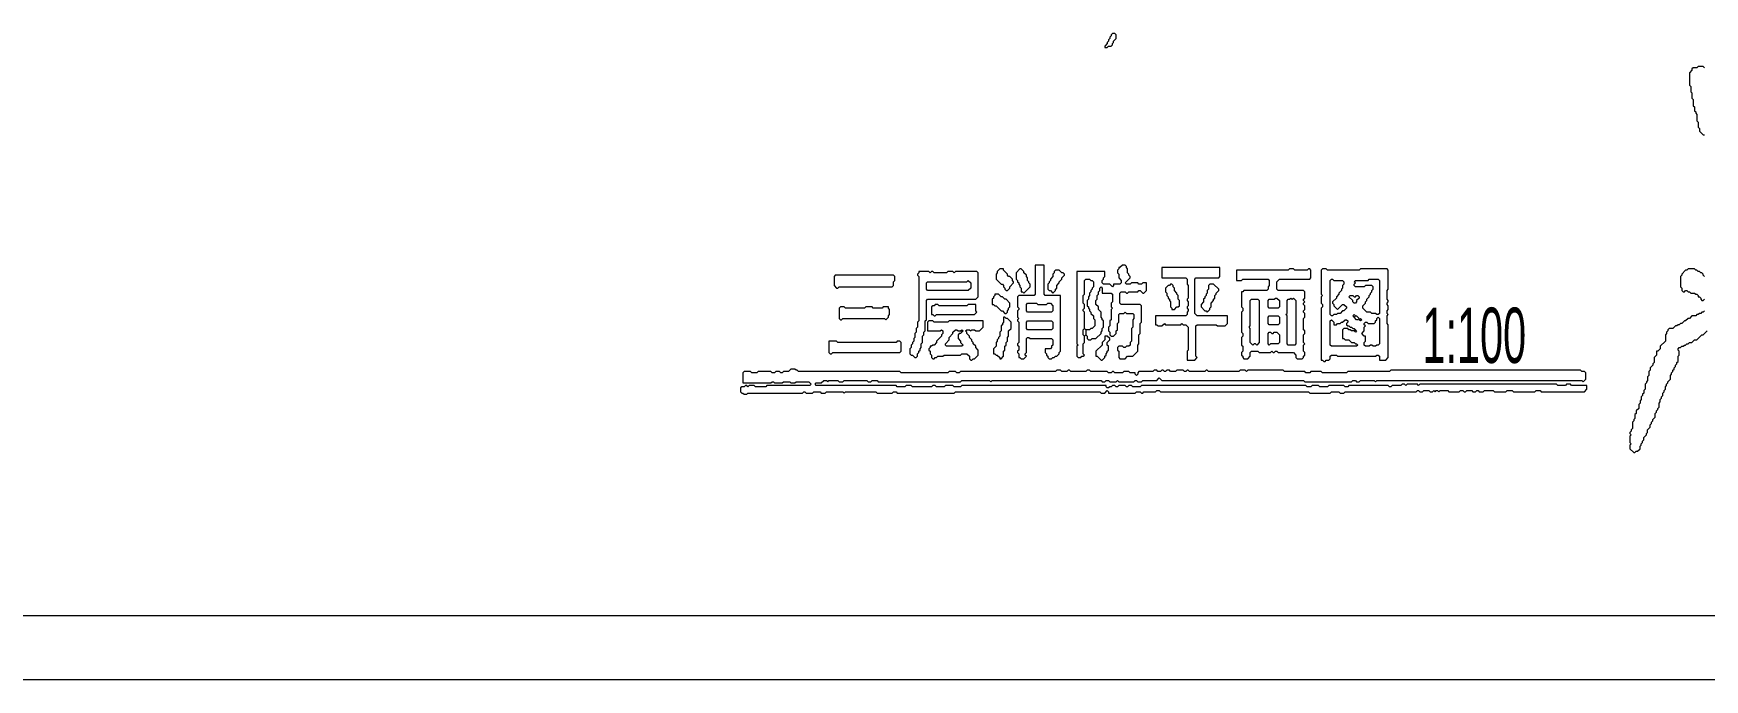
# Model space of a CAD drawing. Header units: millimetres. Extents: x 4 to 412, y 4 to 290.
# Drawn here: x 134.5 to 250.2, y 4.2 to 48.9 of the extents above; entities that cross this region are included whole.
import ezdxf

# ---------------------------------------------------------------- set-up
doc = ezdxf.new("R2010")
doc.units = ezdxf.units.MM
for name, color, linetype, lineweight in [('OCR_TEXT', 6, 'CONTINUOUS', 0), ('TRACE_CURVE', 6, 'CONTINUOUS', 0), ('TRACE_STRAIGHT', 5, 'CONTINUOUS', 0), ('TRACE_TEXT_SYMBOL', 6, 'CONTINUOUS', 0)]:
    doc.layers.add(name, color=color, linetype=linetype, lineweight=lineweight)
doc.styles.add('wqy-unicode', font='wqy-unicode')

msp = doc.modelspace()

# ---------------------------------------------------------------- linework, layer by layer
at = {"layer": 'TRACE_CURVE', "color": 6}
msp.add_lwpolyline([(250.2, 46.5), (250.11, 46.59), (249.76, 46.59), (249.67, 46.5), (249.41, 46.5), (249.32, 46.41), (249.32, 46.33), (249.15, 46.15), (249.15, 45.28), (249.24, 45.19), (249.24, 44.84), (249.32, 44.75), (249.32, 44.4), (249.41, 44.31), (249.41, 43.87), (249.5, 43.79), (249.5, 43.52), (249.59, 43.44), (249.59, 43.35), (249.67, 43.26), (249.67, 42.82), (249.76, 42.74), (249.76, 42.39), (249.85, 42.3), (249.85, 42.12), (250.11, 41.86), (250.2, 41.86)], dxfattribs=at)
at = {"layer": 'TRACE_STRAIGHT', "color": 5}
for p, q in [((6.56, 8.62), (376.8, 8.62)), ((3.93, 4.18), (412.32, 4.18))]:
    msp.add_line(p, q, dxfattribs=at)
at = {"layer": 'TRACE_TEXT_SYMBOL', "color": 6}
for points in [[(209.22, 48.87), (209.13, 48.78), (209.13, 48.69), (209.04, 48.6), (209.04, 48.52), (208.95, 48.43), (208.95, 48.34), (208.86, 48.25), (208.86, 48.17), (208.69, 47.99), (208.69, 47.9), (208.86, 47.9), (208.95, 47.99), (209.13, 47.99), (209.22, 48.08), (209.22, 48.17), (209.3, 48.25), (209.3, 48.34), (209.48, 48.52), (209.48, 48.78), (209.39, 48.87)], [(195.82, 32.4), (195.82, 32.31), (195.73, 32.23), (195.73, 32.14), (195.82, 32.05), (195.82, 28.99), (195.73, 28.9), (195.73, 28.55), (195.64, 28.46), (195.64, 28.2), (195.55, 28.11), (195.55, 27.85), (195.47, 27.76), (195.47, 27.59), (195.38, 27.5), (195.38, 27.41), (195.29, 27.32), (195.29, 27.15), (195.2, 27.06), (195.2, 26.71), (195.29, 26.62), (195.38, 26.62), (195.55, 26.45), (195.64, 26.45), (195.73, 26.54), (195.73, 26.71), (195.82, 26.8), (195.82, 26.89), (195.9, 26.97), (195.9, 27.06), (195.99, 27.15), (195.99, 27.41), (196.08, 27.5), (196.08, 27.94), (196.17, 28.02), (196.17, 28.2), (196.25, 28.29), (196.25, 28.99), (196.34, 29.07), (196.34, 30.39), (196.43, 30.48), (199.76, 30.48), (199.93, 30.65), (199.93, 32.31), (199.84, 32.4), (198.36, 32.4), (198.27, 32.31), (198.18, 32.4), (197.83, 32.4), (197.74, 32.31), (196.87, 32.31), (196.78, 32.4), (196.69, 32.4), (196.6, 32.31), (196.52, 32.4)], [(201.42, 32.58), (201.25, 32.4), (201.25, 32.31), (201.16, 32.23), (201.16, 31.88), (201.51, 31.53), (201.6, 31.53), (201.68, 31.44), (201.68, 31.35), (201.77, 31.26), (201.77, 31.18), (201.86, 31.09), (201.95, 31.09), (202.12, 31.26), (202.12, 31.35), (202.38, 31.61), (202.38, 31.7), (202.3, 31.79), (202.3, 31.88), (202.12, 32.05), (202.03, 32.05), (201.95, 32.14), (201.95, 32.23), (201.68, 32.49), (201.68, 32.58)], [(202.82, 32.58), (202.56, 32.31), (202.56, 31.88), (202.65, 31.79), (202.65, 31.7), (202.73, 31.61), (202.73, 31.53), (202.82, 31.44), (202.82, 31.35), (202.91, 31.26), (202.91, 31), (203, 31), (203.08, 30.91), (203.52, 31.35), (203.52, 31.53), (203.44, 31.61), (203.44, 31.7), (203.35, 31.79), (203.35, 31.96), (203.26, 32.05), (203.26, 32.14), (203.08, 32.31), (203.08, 32.4), (202.91, 32.58)], [(203.87, 32.84), (203.87, 30.83), (203.79, 30.74), (202.73, 30.74), (202.65, 30.65), (202.65, 29.95), (202.73, 29.86), (202.73, 29.78), (202.65, 29.69), (202.65, 29.25), (202.73, 29.16), (202.65, 29.07), (202.65, 28.99), (202.73, 28.9), (202.73, 27.5), (202.65, 27.41), (202.65, 27.32), (202.73, 27.24), (202.73, 26.97), (202.65, 26.89), (202.65, 26.8), (202.73, 26.71), (202.73, 26.45), (202.82, 26.45), (202.91, 26.36), (203.08, 26.36), (203.26, 26.54), (203.17, 26.62), (203.17, 26.71), (203.26, 26.8), (203.26, 27.76), (203.35, 27.85), (203.44, 27.85), (203.52, 27.76), (205.01, 27.76), (205.1, 27.67), (205.1, 27.32), (205.01, 27.24), (205.01, 27.15), (204.92, 27.06), (204.57, 27.06), (204.57, 26.8), (204.66, 26.71), (204.66, 26.62), (204.75, 26.54), (204.75, 26.45), (204.84, 26.36), (205.01, 26.36), (205.1, 26.45), (205.19, 26.45), (205.27, 26.54), (205.36, 26.54), (205.54, 26.71), (205.54, 26.8), (205.62, 26.89), (205.62, 30.74), (204.57, 30.74), (204.49, 30.83), (204.49, 32.84)], [(205.27, 32.49), (205.19, 32.4), (205.19, 32.31), (205.1, 32.23), (205.1, 32.05), (204.92, 31.88), (204.92, 31.79), (204.84, 31.7), (204.84, 31.61), (204.75, 31.53), (204.75, 31.18), (204.84, 31.09), (204.92, 31.09), (205.1, 30.91), (205.27, 31.09), (205.27, 31.18), (205.36, 31.26), (205.36, 31.44), (205.54, 31.61), (205.54, 31.7), (205.71, 31.88), (205.71, 31.96), (205.89, 32.14), (205.89, 32.23), (205.8, 32.31), (205.71, 32.31), (205.54, 32.49)], [(212.63, 32.67), (212.63, 31.96), (214.29, 31.96), (214.38, 31.88), (214.38, 31.53), (214.47, 31.44), (214.47, 30.56), (214.38, 30.48), (214.38, 30.39), (214.47, 30.3), (214.47, 30.04), (214.38, 29.95), (214.38, 29.86), (214.47, 29.78), (214.47, 29.69), (214.38, 29.6), (214.38, 29.42), (214.29, 29.34), (212.19, 29.34), (212.19, 28.72), (212.28, 28.72), (212.37, 28.64), (212.63, 28.64), (212.81, 28.81), (212.89, 28.72), (213.94, 28.72), (214.03, 28.81), (214.12, 28.72), (214.29, 28.72), (214.47, 28.55), (214.47, 26.97), (214.38, 26.89), (214.38, 26.27), (214.91, 26.27), (215.08, 26.45), (214.99, 26.54), (214.99, 28.64), (215.08, 28.72), (216.4, 28.72), (216.48, 28.64), (217.01, 28.64), (217.18, 28.81), (217.18, 29.34), (215.08, 29.34), (214.91, 29.51), (214.91, 31.88), (214.99, 31.96), (216.57, 31.96), (216.66, 32.05), (216.66, 32.67)], [(223.75, 32.58), (223.66, 32.49), (223.66, 30.83), (223.75, 30.74), (223.66, 30.65), (223.66, 30.21), (223.75, 30.13), (223.75, 29.95), (223.66, 29.86), (223.66, 26.27), (223.75, 26.27), (223.84, 26.18), (223.93, 26.18), (224.02, 26.27), (224.19, 26.27), (224.28, 26.36), (224.28, 26.54), (224.37, 26.62), (224.72, 26.62), (224.8, 26.54), (227.43, 26.54), (227.52, 26.62), (227.61, 26.62), (227.69, 26.54), (227.69, 26.27), (228.13, 26.27), (228.31, 26.45), (228.31, 28.72), (228.22, 28.81), (228.22, 29.34), (228.31, 29.42), (228.22, 29.51), (228.22, 29.69), (228.31, 29.78), (228.31, 30.04), (228.22, 30.13), (228.22, 30.21), (228.31, 30.3), (228.31, 30.39), (228.22, 30.48), (228.22, 31.09), (228.31, 31.18), (228.31, 32.49), (228.22, 32.58), (226.38, 32.58), (226.29, 32.49), (224.1, 32.49), (224.02, 32.58)], [(190.04, 32.14), (189.95, 32.05), (189.95, 31.44), (190.12, 31.26), (190.21, 31.26), (190.3, 31.35), (193.98, 31.35), (194.06, 31.44), (194.06, 31.7), (194.15, 31.79), (194.15, 32.05), (194.06, 32.14)], [(199.14, 31.7), (199.23, 31.79), (199.41, 31.61), (199.41, 31.26), (199.23, 31.09), (196.43, 31.09), (196.34, 31.18), (196.34, 31.61), (196.43, 31.7)], [(207.29, 31.79), (207.38, 31.88), (207.64, 31.88), (207.73, 31.79), (207.81, 31.79), (207.9, 31.7), (207.9, 31.35), (207.81, 31.26), (207.81, 31.18), (207.73, 31.09), (207.73, 31), (207.64, 30.91), (207.64, 30.74), (207.55, 30.65), (207.55, 30.48), (207.46, 30.39), (207.46, 30.04), (207.55, 29.95), (207.55, 29.86), (207.64, 29.78), (207.64, 29.69), (207.73, 29.6), (207.73, 29.51), (207.9, 29.34), (207.9, 29.16), (207.99, 29.07), (207.99, 28.64), (207.81, 28.46), (207.73, 28.46), (207.64, 28.37), (207.38, 28.37), (207.29, 28.46), (207.29, 29.6), (207.2, 29.69), (207.2, 29.78), (207.29, 29.86), (207.29, 30.13), (207.2, 30.21), (207.2, 30.74), (207.29, 30.83)], [(213.24, 31.53), (213.16, 31.44), (213.07, 31.44), (212.89, 31.26), (212.89, 31), (212.98, 30.91), (212.98, 30.74), (213.07, 30.65), (213.07, 30.56), (213.16, 30.48), (213.16, 30.39), (213.24, 30.3), (213.24, 29.95), (213.33, 29.86), (213.33, 29.78), (213.51, 29.78), (213.68, 29.95), (213.77, 29.95), (213.86, 30.04), (213.86, 30.39), (213.77, 30.48), (213.77, 30.74), (213.68, 30.83), (213.68, 30.91), (213.51, 31.09), (213.51, 31.26), (213.42, 31.35), (213.42, 31.44), (213.33, 31.53)], [(215.96, 31.53), (215.87, 31.44), (215.87, 31.18), (215.78, 31.09), (215.78, 30.91), (215.7, 30.83), (215.7, 30.74), (215.61, 30.65), (215.61, 30.56), (215.52, 30.48), (215.52, 30.3), (215.35, 30.13), (215.35, 29.95), (215.61, 29.69), (215.7, 29.69), (215.78, 29.6), (215.96, 29.78), (215.96, 29.86), (216.05, 29.95), (216.05, 30.21), (216.22, 30.39), (216.22, 30.48), (216.31, 30.56), (216.31, 30.74), (216.4, 30.83), (216.4, 30.91), (216.57, 31.09), (216.57, 31.18), (216.22, 31.53)], [(224.28, 31.79), (224.37, 31.88), (224.45, 31.88), (224.54, 31.79), (225.15, 31.79), (225.24, 31.7), (225.24, 31.53), (225.15, 31.44), (225.15, 31.26), (225.07, 31.18), (225.07, 31.09), (224.89, 30.91), (224.89, 30.83), (224.72, 30.65), (224.72, 30.56), (224.45, 30.3), (224.45, 30.21), (224.54, 30.13), (224.54, 30.04), (224.8, 29.78), (225.15, 30.13), (225.24, 30.13), (225.42, 29.95), (225.42, 29.86), (225.24, 29.69), (225.15, 29.69), (224.98, 29.51), (224.8, 29.51), (224.72, 29.42), (224.54, 29.42), (224.45, 29.34), (224.37, 29.34), (224.28, 29.42)], [(226.91, 31.79), (226.99, 31.88), (227.61, 31.88), (227.69, 31.79), (227.69, 29.51), (227.61, 29.42), (227.52, 29.42), (227.43, 29.51), (227.17, 29.51), (227.08, 29.6), (226.82, 29.6), (226.55, 29.86), (226.55, 30.04), (226.73, 30.21), (226.73, 30.3), (226.82, 30.39), (226.82, 30.48), (226.99, 30.65), (226.99, 30.74), (227.08, 30.83), (227.08, 30.91), (227.17, 31), (227.17, 31.09), (227.26, 31.18), (227.26, 31.35), (227.17, 31.44), (226.73, 31.44), (226.64, 31.35), (226.03, 31.35), (225.94, 31.44), (225.94, 31.53), (226.03, 31.61), (225.94, 31.7), (226.03, 31.79)], [(196.95, 30.13), (196.87, 30.04), (196.78, 30.04), (196.69, 29.95), (196.69, 29.42), (196.78, 29.42), (196.87, 29.34), (196.95, 29.34), (197.04, 29.42), (199.67, 29.42), (199.84, 29.6), (199.76, 29.69), (199.76, 30.13), (199.23, 30.13), (199.14, 30.04), (197.22, 30.04), (197.13, 30.13)], [(201.07, 30.83), (201.07, 30.74), (200.98, 30.65), (200.98, 30.56), (200.9, 30.48), (200.9, 30.13), (200.98, 30.13), (201.07, 30.04), (201.16, 30.04), (201.51, 29.69), (201.6, 29.69), (201.77, 29.51), (201.86, 29.51), (201.95, 29.6), (201.95, 29.69), (202.03, 29.78), (202.03, 29.86), (202.12, 29.95), (202.12, 30.21), (201.86, 30.48), (201.77, 30.48), (201.6, 30.65), (201.51, 30.65), (201.33, 30.83)], [(203.26, 30.13), (203.35, 30.21), (203.96, 30.21), (204.05, 30.13), (204.66, 30.13), (204.75, 30.21), (204.92, 30.21), (205.1, 30.04), (205.1, 29.69), (205.01, 29.6), (203.35, 29.6), (203.26, 29.69)], [(218.76, 30.39), (218.85, 30.48), (219.29, 30.48), (219.37, 30.39), (219.37, 27.5), (219.2, 27.32), (219.11, 27.41), (219.02, 27.41), (218.94, 27.32), (218.76, 27.5), (218.76, 28.46), (218.67, 28.55), (218.76, 28.64)], [(220.42, 30.48), (220.51, 30.56), (220.6, 30.56), (220.77, 30.39), (220.77, 29.95), (220.69, 29.86), (220.07, 29.86), (219.99, 29.95), (219.99, 30.39), (220.07, 30.48)], [(221.48, 30.48), (221.56, 30.56), (221.65, 30.48), (221.74, 30.56), (221.91, 30.39), (221.91, 27.41), (221.83, 27.32), (221.39, 27.32), (221.3, 27.41), (221.3, 29.34), (221.21, 29.42), (221.3, 29.51), (221.3, 30.39), (221.39, 30.48)], [(225.59, 30.65), (225.68, 30.74), (225.85, 30.74), (225.94, 30.65), (226.03, 30.65), (226.12, 30.74), (226.2, 30.74), (226.29, 30.65), (226.29, 30.56), (226.12, 30.39), (226.12, 30.3), (226.03, 30.21), (225.94, 30.21), (225.85, 30.3), (225.85, 30.39)], [(190.39, 29.95), (190.3, 29.86), (190.3, 29.16), (190.39, 29.07), (190.47, 29.07), (190.56, 29.16), (193.45, 29.16), (193.54, 29.07), (193.71, 29.25), (193.71, 29.34), (193.8, 29.42), (193.8, 29.78), (193.71, 29.86), (193.71, 29.95), (193.36, 29.95), (193.28, 29.86), (192.66, 29.86), (192.58, 29.95), (192.14, 29.95), (192.05, 29.86), (190.74, 29.86), (190.65, 29.95)], [(196.52, 28.99), (196.43, 28.9), (196.43, 28.29), (197.3, 28.29), (197.39, 28.37), (197.48, 28.29), (197.48, 28.11), (197.39, 28.02), (197.39, 27.94), (197.04, 27.59), (197.04, 27.5), (196.87, 27.32), (196.78, 27.32), (196.69, 27.24), (196.6, 27.24), (196.6, 27.15), (196.52, 27.06), (196.52, 26.97), (196.6, 26.89), (196.6, 26.71), (196.69, 26.62), (196.69, 26.45), (196.78, 26.36), (196.87, 26.36), (196.95, 26.45), (197.04, 26.45), (197.13, 26.54), (197.48, 26.54), (197.57, 26.62), (198.71, 26.62), (198.79, 26.71), (199.14, 26.71), (199.32, 26.54), (199.32, 26.36), (199.41, 26.27), (199.49, 26.27), (199.58, 26.36), (199.67, 26.36), (199.93, 26.62), (199.93, 26.97), (199.76, 27.15), (199.76, 27.24), (199.58, 27.41), (199.58, 27.5), (199.49, 27.59), (199.49, 27.67), (199.32, 27.85), (199.32, 27.94), (199.14, 28.11), (199.14, 28.2), (199.06, 28.29), (199.14, 28.37), (199.32, 28.37), (199.41, 28.29), (199.49, 28.37), (199.67, 28.37), (199.76, 28.29), (200.02, 28.29), (200.28, 28.55), (200.28, 28.99), (197.92, 28.99), (197.83, 28.9), (196.87, 28.9), (196.78, 28.99)], [(201.68, 29.25), (201.68, 28.9), (201.6, 28.81), (201.6, 28.72), (201.51, 28.64), (201.51, 28.29), (201.42, 28.2), (201.42, 27.94), (201.33, 27.85), (201.33, 27.76), (201.25, 27.67), (201.25, 27.59), (201.16, 27.5), (201.16, 27.24), (200.98, 27.06), (200.98, 26.71), (201.07, 26.71), (201.16, 26.62), (201.25, 26.62), (201.42, 26.45), (201.42, 26.36), (201.51, 26.36), (201.68, 26.54), (201.68, 26.89), (201.77, 26.97), (201.77, 27.24), (201.86, 27.32), (201.86, 27.5), (201.95, 27.59), (201.95, 27.85), (202.03, 27.94), (202.03, 28.29), (202.21, 28.46), (202.21, 28.9), (201.95, 29.16), (201.86, 29.16), (201.77, 29.25)], [(203.26, 28.9), (203.35, 28.99), (205.01, 28.99), (205.1, 28.9), (205.1, 28.46), (205.01, 28.37), (203.35, 28.37), (203.26, 28.46)], [(219.99, 29.25), (220.07, 29.34), (220.69, 29.34), (220.77, 29.25), (220.77, 28.81), (220.69, 28.72), (220.07, 28.72), (219.99, 28.81)], [(224.28, 28.99), (224.37, 29.07), (224.54, 28.9), (224.54, 28.72), (224.72, 28.72), (224.8, 28.81), (224.98, 28.81), (225.07, 28.9), (225.15, 28.9), (225.33, 29.07), (225.42, 29.07), (225.5, 28.99), (225.5, 28.9), (225.42, 28.81), (225.42, 28.72), (225.5, 28.64), (225.59, 28.64), (225.68, 28.55), (225.77, 28.55), (225.85, 28.46), (225.94, 28.46), (226.03, 28.37), (225.94, 28.29), (225.77, 28.29), (225.68, 28.37), (225.59, 28.37), (225.5, 28.46), (225.24, 28.46), (225.15, 28.37), (225.15, 27.76), (225.24, 27.76), (225.33, 27.67), (225.59, 27.67), (225.77, 27.5), (225.94, 27.5), (226.03, 27.41), (226.12, 27.41), (226.2, 27.32), (226.12, 27.24), (224.37, 27.24), (224.28, 27.32)], [(225.85, 29.34), (225.94, 29.42), (226.03, 29.34), (225.94, 29.25)], [(225.94, 29.25), (226.03, 29.34), (226.12, 29.34), (226.29, 29.16), (226.2, 29.07), (226.12, 29.07)], [(226.29, 29.07), (226.38, 29.16), (226.47, 29.07), (226.38, 28.99)], [(227.52, 29.16), (227.61, 29.25), (227.69, 29.16), (227.69, 27.41), (227.61, 27.32), (227.52, 27.32), (227.43, 27.24), (227.26, 27.24), (227.17, 27.32), (227.08, 27.32), (226.99, 27.24), (226.73, 27.24), (226.64, 27.32), (226.64, 27.5), (226.73, 27.59), (226.73, 27.94), (226.64, 27.94), (226.47, 28.11), (226.64, 28.29), (226.64, 28.55), (226.73, 28.64), (226.64, 28.72), (226.64, 28.81), (226.73, 28.9), (226.82, 28.9), (226.91, 28.81), (227.34, 28.81), (227.43, 28.9), (227.43, 28.99), (227.52, 29.07)], [(198.36, 28.37), (198.44, 28.37), (198.53, 28.29), (198.71, 28.29), (198.79, 28.2), (198.71, 28.11), (198.62, 28.11), (198.53, 28.02), (198.53, 27.76), (198.71, 27.59), (198.71, 27.5), (198.88, 27.32), (198.79, 27.24), (197.74, 27.24), (197.66, 27.32), (197.66, 27.41), (197.92, 27.67), (197.92, 27.85), (198.18, 28.11), (198.18, 28.2)], [(198.71, 28.29), (198.79, 28.37), (198.88, 28.29), (198.79, 28.2)], [(207.2, 28.37), (207.29, 28.46), (207.38, 28.37), (207.38, 28.02), (207.29, 27.94), (207.2, 28.02)], [(208.69, 27.94), (208.69, 27.67), (208.51, 27.5), (208.51, 27.32), (208.08, 26.89), (208.08, 26.54), (208.16, 26.54), (208.43, 26.27), (208.51, 26.27), (208.69, 26.45), (208.69, 26.54), (208.78, 26.62), (208.78, 26.71), (208.86, 26.8), (208.86, 26.89), (208.95, 26.97), (208.95, 27.24), (208.86, 27.32), (208.86, 27.5), (209.04, 27.67), (209.04, 27.76), (208.86, 27.94)], [(219.99, 28.11), (220.07, 28.2), (220.16, 28.2), (220.25, 28.11), (220.34, 28.11), (220.42, 28.2), (220.6, 28.2), (220.77, 28.02), (220.77, 27.5), (220.69, 27.41), (220.16, 27.41), (220.07, 27.32), (219.99, 27.41)], [(225.94, 28.29), (226.03, 28.37), (226.12, 28.29), (226.03, 28.2)], [(189.6, 27.59), (189.6, 26.8), (189.69, 26.71), (189.77, 26.71), (189.86, 26.8), (194.5, 26.8), (194.59, 26.89), (194.59, 27.5), (194.5, 27.59), (194.33, 27.59), (194.24, 27.5), (190.21, 27.5), (190.12, 27.59)]]:
    msp.add_lwpolyline(points, close=True, dxfattribs=at)
for points in [[(209.92, 32.84), (209.74, 32.67), (209.65, 32.67), (209.65, 32.58), (209.57, 32.49), (209.57, 32.31), (209.65, 32.23), (209.65, 31.96), (209.83, 31.79), (209.83, 31.61), (209.74, 31.53), (209.3, 31.53), (209.3, 31.44), (209.22, 31.35), (209.04, 31.53), (208.6, 31.53), (208.51, 31.61), (208.51, 31.79), (208.6, 31.88), (208.6, 31.96), (208.69, 32.05), (208.69, 32.4), (206.76, 32.4), (206.76, 27.41), (206.85, 27.32), (206.76, 27.24), (206.76, 26.54), (206.85, 26.45), (207.03, 26.45), (207.11, 26.54), (207.2, 26.54), (207.29, 26.62), (207.2, 26.71), (207.2, 27.41), (207.29, 27.5), (207.29, 27.94), (207.38, 28.02), (207.46, 27.94), (207.46, 27.76), (207.55, 27.67), (207.73, 27.67), (207.81, 27.76), (208.08, 27.76), (208.43, 28.11), (208.43, 28.2), (208.51, 28.29), (208.51, 28.46), (208.6, 28.55), (208.6, 28.99), (208.51, 29.07), (208.51, 29.16), (208.43, 29.25), (208.43, 29.6), (208.25, 29.78), (208.25, 29.95), (208.08, 30.13), (208.08, 30.39), (208.16, 30.48), (208.16, 30.74), (208.25, 30.83), (208.25, 31), (208.34, 31.09), (208.34, 31.26), (208.43, 31.35)], [(209.74, 30.91), (209.83, 31), (210.09, 31), (210.18, 30.91), (210.27, 30.91), (210.35, 31), (210.97, 31), (211.05, 31.09), (211.14, 31.09), (211.32, 30.91), (211.4, 30.91), (211.58, 31.09), (211.58, 31.61), (211.32, 31.61), (211.23, 31.53), (211.05, 31.53), (210.97, 31.61), (210.53, 31.61), (210.44, 31.53), (210.18, 31.53), (210.09, 31.61), (210.44, 31.96), (210.44, 32.05), (210.35, 32.14), (210.35, 32.23), (210.27, 32.31), (210.27, 32.58), (210.18, 32.67), (210.18, 32.75), (210.09, 32.84), (209.92, 32.84)], [(221.48, 32.58), (221.39, 32.49), (217.8, 32.49), (217.8, 31.79), (218.15, 31.79), (218.24, 31.88), (219.99, 31.88), (220.07, 31.79), (220.07, 31.44), (219.99, 31.35), (219.99, 31.18), (219.9, 31.09), (218.32, 31.09), (218.24, 31), (218.15, 31), (218.15, 29.95), (218.24, 29.86), (218.24, 29.69), (218.15, 29.6), (218.15, 28.2), (218.24, 28.11), (218.24, 27.94), (218.15, 27.85), (218.15, 27.32), (218.24, 27.24), (218.24, 26.89), (218.15, 26.8), (218.15, 26.62), (218.24, 26.54), (218.24, 26.45), (218.32, 26.36), (218.59, 26.36), (218.76, 26.54), (218.76, 26.8), (218.85, 26.89), (219.29, 26.89), (219.37, 26.8), (220.16, 26.8), (220.25, 26.89), (220.34, 26.8), (220.42, 26.8), (220.51, 26.89), (220.6, 26.89), (220.69, 26.8), (221.74, 26.8), (221.91, 26.62), (221.91, 26.45), (222, 26.36), (222.35, 26.36), (222.44, 26.45), (222.44, 26.54), (222.53, 26.62), (222.53, 26.8), (222.44, 26.89), (222.44, 27.32), (222.53, 27.41), (222.44, 27.5), (222.44, 28.02), (222.53, 28.11), (222.53, 28.29), (222.44, 28.37), (222.44, 29.16), (222.53, 29.25), (222.53, 29.51)], [(222.53, 29.51), (222.44, 29.6), (222.44, 29.69), (222.53, 29.78), (222.53, 30.04), (222.44, 30.13), (222.44, 30.21), (222.53, 30.3), (222.44, 30.39), (222.44, 30.48), (222.53, 30.56), (222.53, 31), (222.44, 31.09), (220.69, 31.09), (220.6, 31.18), (220.6, 31.7), (220.77, 31.88), (222.88, 31.88), (222.96, 31.96), (222.96, 32.49), (222.88, 32.58), (222.79, 32.58), (222.7, 32.49), (221.83, 32.49), (221.74, 32.58), (221.48, 32.58)], [(250.2, 32.05), (250.11, 32.14), (250.11, 32.23), (250.02, 32.31), (249.94, 32.31), (249.85, 32.4), (249.76, 32.4), (249.67, 32.49), (249.59, 32.49), (249.5, 32.58), (249.06, 32.58), (248.97, 32.49), (248.89, 32.49), (248.62, 32.23), (248.62, 32.14), (248.54, 32.05), (248.54, 31.35), (248.62, 31.26), (248.62, 31.09), (248.71, 31), (248.8, 31), (248.89, 31.09), (248.97, 31.09), (249.06, 31), (249.15, 31), (249.24, 30.91), (249.5, 30.91), (249.59, 30.83), (249.67, 30.83), (249.76, 30.74), (249.76, 30.65), (249.85, 30.65), (249.94, 30.56), (249.94, 30.48), (250.02, 30.39), (250.11, 30.39), (250.2, 30.48)], [(208.43, 31.35), (208.51, 31.26), (208.51, 30.91), (209.13, 30.91), (209.22, 30.83), (209.22, 30.3), (209.13, 30.21), (209.13, 29.95), (209.22, 29.86), (209.13, 29.78), (209.13, 29.07), (209.04, 28.99), (209.04, 28.64), (208.95, 28.55), (208.95, 28.29), (209.04, 28.2), (209.04, 28.02), (209.13, 27.94), (209.3, 27.94), (209.48, 28.11), (209.48, 28.29), (209.57, 28.37), (209.57, 28.81), (209.65, 28.9), (209.65, 29.42), (209.74, 29.51), (210, 29.51), (210.09, 29.6), (210.18, 29.51), (210.62, 29.51), (210.7, 29.42), (210.7, 29.16), (210.62, 29.07), (210.62, 28.55), (210.53, 28.46), (210.53, 27.59), (210.44, 27.5), (210.44, 27.32), (210.35, 27.24), (210.18, 27.24), (210.09, 27.15), (210, 27.15), (209.92, 27.24), (209.65, 27.24), (209.57, 27.15), (209.57, 26.97), (209.65, 26.89), (209.65, 26.45), (209.74, 26.36), (210.09, 26.36), (210.27, 26.54), (210.62, 26.54), (210.97, 26.89), (210.97, 27.32), (211.05, 27.41), (211.05, 28.02), (211.14, 28.11), (211.14, 28.81), (211.23, 28.9), (211.23, 30.04), (211.14, 30.13), (209.83, 30.13), (209.74, 30.21), (209.74, 30.91)], [(250.2, 29.69), (250.11, 29.6), (250.02, 29.6), (249.94, 29.51), (249.85, 29.51), (249.76, 29.42), (249.67, 29.42), (249.59, 29.34), (249.32, 29.34), (249.15, 29.16), (249.06, 29.16), (248.89, 28.99), (248.8, 28.99), (248.62, 28.81), (248.54, 28.81), (248.45, 28.72), (248.36, 28.72), (248.27, 28.64), (248.19, 28.64), (248.01, 28.46), (247.75, 28.46), (247.66, 28.37), (247.66, 28.29), (247.57, 28.2), (247.57, 28.11), (247.49, 28.02), (247.49, 27.59), (247.13, 27.24), (247.13, 27.06), (246.96, 26.89), (246.87, 26.89), (246.87, 26.62), (246.7, 26.45), (246.7, 26.1), (246.61, 26.01), (246.61, 25.92), (246.43, 25.75), (246.43, 25.57), (246.35, 25.48), (246.35, 25.22), (246.26, 25.13), (246.26, 24.87), (246.17, 24.78), (246.17, 24.7), (246.08, 24.61), (246.08, 24.26), (246, 24.17), (246, 24), (245.91, 23.91), (245.91, 23.82), (245.82, 23.73), (245.82, 23.56), (245.73, 23.47), (245.73, 23.29)], [(247.66, 24.7), (247.66, 24.78), (247.84, 24.96), (247.84, 25.22), (247.92, 25.31), (247.92, 25.4), (248.01, 25.48), (248.01, 25.57), (248.1, 25.66), (248.1, 25.75), (248.19, 25.83), (248.19, 25.92), (248.27, 26.01), (248.27, 26.1), (248.36, 26.18), (248.36, 26.54), (248.45, 26.62), (248.45, 26.89), (248.36, 26.97), (248.36, 27.06), (248.45, 27.15), (248.54, 27.15), (248.62, 27.24), (248.71, 27.24), (248.8, 27.32), (248.89, 27.32), (248.97, 27.41), (249.06, 27.41), (249.15, 27.5), (249.32, 27.5), (249.5, 27.67), (249.67, 27.67), (250.02, 28.02), (250.11, 28.02), (250.37, 28.29)], [(186.97, 25.66), (186.8, 25.48), (186.45, 25.48), (186.36, 25.4), (186.27, 25.4), (186.18, 25.48), (185.92, 25.48), (185.83, 25.4), (185.66, 25.4), (185.57, 25.48), (184.69, 25.48), (184.61, 25.4), (184.26, 25.4), (184.17, 25.48), (183.73, 25.48), (183.64, 25.4), (183.64, 24.7), (185.57, 24.7), (185.66, 24.78), (185.75, 24.78), (185.83, 24.7), (186.36, 24.7), (186.45, 24.78), (186.88, 24.78), (186.97, 24.7), (187.23, 24.7), (187.32, 24.78), (188.2, 24.78), (188.37, 24.61), (188.28, 24.52), (185.31, 24.52), (185.22, 24.43), (184.52, 24.43), (184.43, 24.52), (184.08, 24.52), (183.99, 24.43), (183.91, 24.52), (183.82, 24.52), (183.73, 24.43), (183.56, 24.43), (183.47, 24.35), (183.47, 24.08), (183.56, 24), (183.64, 24), (183.73, 23.91), (183.91, 23.91), (183.99, 24), (187.76, 24), (187.85, 24.08), (187.93, 24.08), (188.02, 24), (188.46, 24), (188.55, 24.08), (188.99, 24.08), (189.07, 24), (189.34, 24), (189.42, 24.08), (190.56, 24.08), (190.65, 24), (190.74, 24.08), (192.84, 24.08), (192.93, 24), (193.98, 24), (194.06, 24.08)], [(208.95, 25.4), (208.86, 25.48), (207.73, 25.48), (207.64, 25.57), (207.46, 25.57), (207.38, 25.48), (206.33, 25.48), (206.24, 25.57), (206.15, 25.57), (206.06, 25.48), (205.71, 25.48), (205.62, 25.57), (205.36, 25.57), (205.27, 25.48), (198.71, 25.48), (198.62, 25.4), (198.44, 25.4), (198.36, 25.48), (197.92, 25.48), (197.83, 25.4), (194.59, 25.4), (194.5, 25.48), (187.5, 25.48), (187.41, 25.57), (187.32, 25.57), (187.23, 25.66), (186.97, 25.66)], [(227.52, 24.87), (241.71, 24.87), (241.79, 24.78), (241.97, 24.96), (241.97, 25.4), (241.88, 25.48), (241.71, 25.48), (241.62, 25.57), (228.48, 25.57), (228.39, 25.48), (225.5, 25.48), (225.42, 25.4), (223.75, 25.4), (223.66, 25.48), (222.96, 25.48), (222.88, 25.4), (222.61, 25.4), (222.53, 25.48), (221.13, 25.48), (221.04, 25.57), (218.59, 25.57), (218.5, 25.48), (218.41, 25.57), (218.06, 25.57), (217.97, 25.48), (215.87, 25.48), (215.78, 25.57), (215.7, 25.57), (215.61, 25.48), (214.56, 25.48), (214.47, 25.57), (214.38, 25.57), (214.29, 25.48), (214.21, 25.48), (214.12, 25.57), (213.68, 25.57), (213.59, 25.48), (213.24, 25.48), (213.16, 25.57), (212.98, 25.57), (212.89, 25.48), (212.81, 25.48), (212.72, 25.57), (212.63, 25.57), (212.54, 25.48), (212.37, 25.48), (212.28, 25.57), (212.1, 25.57), (212.02, 25.48), (211.05, 25.48), (210.97, 25.4), (210.97, 25.31), (210.88, 25.22), (210.79, 25.31), (210.79, 25.4), (210.44, 25.4), (210.35, 25.48), (210, 25.48), (209.92, 25.4), (209.39, 25.4), (209.3, 25.48), (209.22, 25.48), (209.13, 25.4), (208.95, 25.4)], [(197.66, 24.52), (197.57, 24.43), (197.04, 24.43), (196.95, 24.52), (196.78, 24.52), (196.69, 24.43), (195.38, 24.43), (195.29, 24.52), (194.94, 24.52), (194.85, 24.43), (194.33, 24.43), (194.24, 24.52), (188.72, 24.52), (188.64, 24.61), (188.72, 24.7), (189.07, 24.7), (189.25, 24.87), (189.42, 24.87), (189.51, 24.78), (189.6, 24.87), (190.21, 24.87), (190.3, 24.78), (190.56, 24.78), (190.65, 24.87), (192.23, 24.87), (192.31, 24.78), (192.49, 24.78), (192.58, 24.87), (192.93, 24.87), (193.01, 24.78), (198.71, 24.78), (198.79, 24.87), (200.72, 24.87), (200.81, 24.78), (200.9, 24.87), (208.43, 24.87), (208.51, 24.78), (208.69, 24.78), (208.78, 24.87), (208.95, 24.87), (209.04, 24.78), (209.48, 24.78), (209.57, 24.87), (209.65, 24.78), (210.7, 24.78), (210.79, 24.87), (210.88, 24.87), (210.97, 24.78), (211.23, 24.78), (211.32, 24.87), (212.28, 24.87), (212.46, 25.05), (212.63, 24.87), (222.44, 24.87), (222.53, 24.78), (225.77, 24.78), (225.85, 24.87), (226.03, 24.87), (226.12, 24.78), (226.29, 24.78), (226.38, 24.87), (227.34, 24.87), (227.43, 24.78), (227.52, 24.87)], [(236.54, 24.17), (236.89, 24.17), (236.98, 24.08), (238.46, 24.08), (238.55, 24.17), (238.82, 24.17), (238.9, 24.08), (241.88, 24.08), (242.06, 24.26), (242.06, 24.52), (241, 24.52), (240.92, 24.61), (240.65, 24.61), (240.57, 24.52), (240.04, 24.52), (239.95, 24.61), (230.5, 24.61), (230.41, 24.52), (230.32, 24.61), (229.62, 24.61), (229.53, 24.52), (229.44, 24.61), (229.27, 24.61), (229.18, 24.52), (228.57, 24.52), (228.48, 24.43), (228.39, 24.43), (228.31, 24.52), (225.59, 24.52), (225.5, 24.43), (225.33, 24.43), (225.24, 24.52), (224.19, 24.52), (224.1, 24.43), (223.58, 24.43), (223.49, 24.52), (223.05, 24.52), (222.96, 24.43), (222.7, 24.43), (222.61, 24.52), (211.23, 24.52), (211.14, 24.43), (210.62, 24.43), (210.53, 24.52), (210.35, 24.52), (210.27, 24.43), (210.18, 24.43), (210.09, 24.52), (209.65, 24.52), (209.57, 24.43), (209.48, 24.43), (209.39, 24.52), (209.22, 24.52), (209.13, 24.43), (209.04, 24.43), (208.95, 24.35), (208.86, 24.35), (208.78, 24.43), (208.78, 24.52), (198.79, 24.52), (198.71, 24.43), (198.27, 24.43), (198.18, 24.52), (197.66, 24.52)], [(245.73, 23.29), (245.65, 23.21), (245.65, 22.94), (245.47, 22.77), (245.47, 22.59), (245.38, 22.51), (245.38, 22.24), (245.3, 22.16), (245.3, 22.07), (245.21, 21.98), (245.21, 21.54), (245.12, 21.46), (245.12, 21.37), (245.03, 21.28), (245.03, 21.19), (245.12, 21.11), (245.03, 21.02), (245.03, 20.58), (245.12, 20.49), (245.03, 20.4), (245.03, 20.14), (245.3, 19.88), (245.38, 19.88), (245.47, 19.97), (245.56, 19.97), (245.73, 20.14), (245.73, 20.32), (245.82, 20.4), (245.82, 20.49), (245.91, 20.58), (245.91, 20.67), (246, 20.76), (246, 20.93), (246.17, 21.11), (246.17, 21.19), (246.26, 21.28), (246.26, 21.46), (246.43, 21.63), (246.43, 21.81), (246.52, 21.89), (246.52, 21.98), (246.61, 22.07), (246.61, 22.16), (246.78, 22.33), (246.78, 22.59), (246.87, 22.68), (246.87, 22.77), (246.96, 22.86), (246.96, 22.94), (247.05, 23.03), (247.05, 23.29), (247.13, 23.38), (247.13, 23.56), (247.22, 23.65), (247.22, 23.73), (247.31, 23.82), (247.31, 24), (247.4, 24.08), (247.4, 24.17), (247.49, 24.26), (247.49, 24.43), (247.57, 24.52), (247.57, 24.61), (247.66, 24.7)], [(194.06, 24.08), (194.24, 24.08), (194.33, 24), (198.27, 24), (198.36, 24.08), (208.34, 24.08), (208.43, 24), (208.69, 24), (208.86, 24.17), (208.95, 24.08), (208.95, 24), (210.79, 24), (210.88, 24.08), (211.14, 24.08), (211.23, 24), (211.32, 24), (211.4, 24.08), (212.19, 24.08), (212.28, 24.17), (212.46, 24.17), (212.54, 24.08), (222.79, 24.08), (222.88, 24), (224.28, 24), (224.37, 24.08), (224.89, 24.08), (224.98, 24), (225.24, 24), (225.33, 24.08), (230.23, 24.08), (230.32, 24.17), (230.41, 24.17), (230.5, 24.08), (230.67, 24.08), (230.76, 24.17), (231.11, 24.17), (231.2, 24.08), (231.37, 24.08), (231.46, 24.17), (231.55, 24.08), (231.63, 24.17), (231.72, 24.17), (231.81, 24.08), (231.9, 24.17), (232.42, 24.17), (232.51, 24.08), (233.21, 24.08), (233.3, 24.17), (233.47, 24.17), (233.56, 24.08), (233.65, 24.08), (233.74, 24.17), (234.09, 24.17), (234.17, 24.08), (234.35, 24.08), (234.44, 24.17), (234.52, 24.17), (234.61, 24.08), (234.87, 24.08), (234.96, 24.17), (235.57, 24.17), (235.66, 24.08), (236.45, 24.08), (236.54, 24.17)]]:
    msp.add_lwpolyline(points, dxfattribs=at)

# ---------------------------------------------------------------- texts
at = {"layer": 'OCR_TEXT', "color": 6, "style": 'wqy-unicode', "width": 0.560897}
msp.add_text('1:100', height=3.825, dxfattribs=at).set_placement((230.67, 26.08))

doc.saveas('drawing.dxf')
